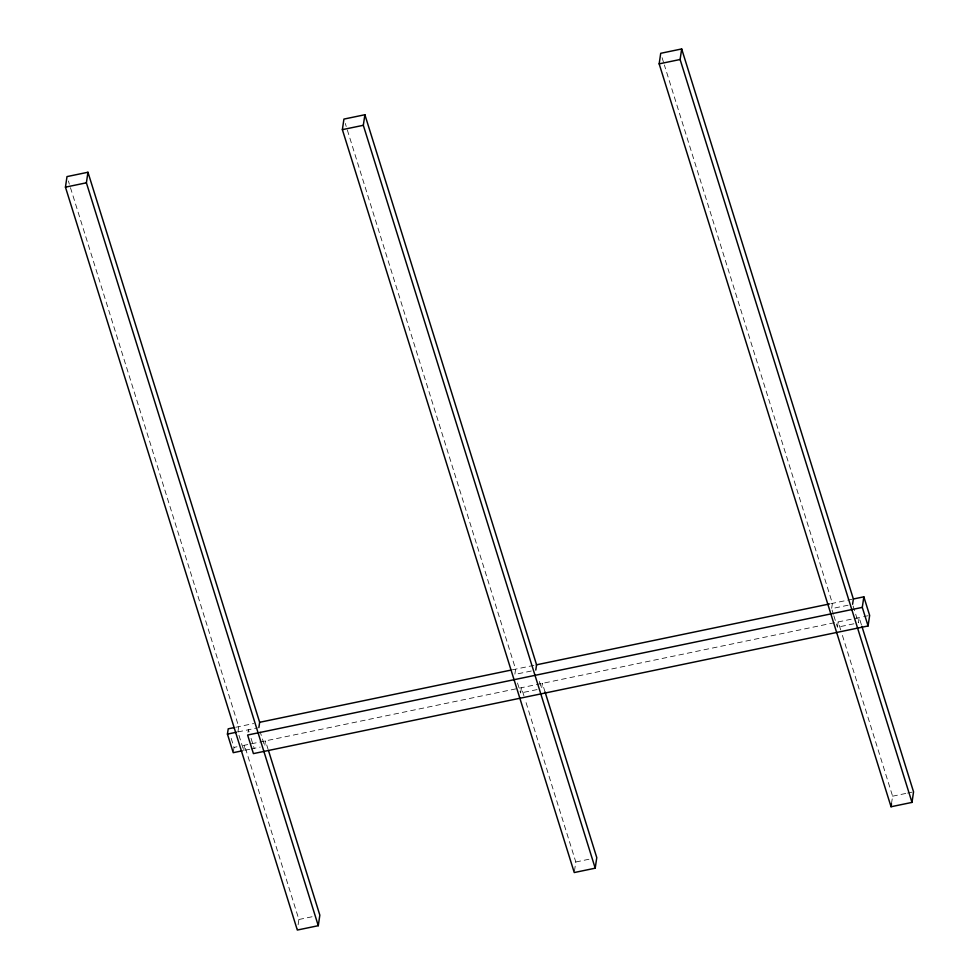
<?xml version="1.0" encoding="UTF-8"?>
<svg xmlns="http://www.w3.org/2000/svg" width="979" height="979" viewBox="0 0 979 979"><rect width="100%" height="100%" fill="white"/><g stroke="black" fill="none" stroke-linecap="round" stroke-linejoin="round"><path stroke-width="0.73" stroke-dasharray="4.89 3.67" d="M233.43 751.358L234.018 747.405L230.444 735.975M249.694 749.265L243.71 750.501L237.909 731.937L238.692 726.651L68.371 180.98M243.71 750.501L244.493 745.227L298.889 919.501L297.555 928.545M248.005 732.39L248.397 729.759L249.29 732.61M537.104 689.571L520.632 692.997L521.415 687.723L524.585 697.88M574.477 871.029L575.811 861.985L525.038 699.336M853.896 623.782L837.424 627.209L838.208 621.922L841.377 632.091M891.49 803.735L892.603 796.196L841.83 633.548M235.694 727.275L253.659 723.542M512.384 669.82L535.072 665.108M830.938 603.664L851.877 599.307M237.909 731.937L257.379 727.886M531.303 671.007L514.832 674.421L515.615 669.146L345.293 123.464M848.095 605.218L831.624 608.632L832.407 603.358L664.362 64.969M234.018 747.405L237.004 746.781M242.988 745.545L862.169 616.954M863.662 616.648L868.153 615.705M251.199 748.947L260.181 747.087M298.889 919.501L313.855 916.381M575.811 861.985L589.285 859.183M892.603 796.196L906.077 793.394M907.57 793.088L912.061 792.158M861.434 624.835L859.158 617.578L858.387 622.852L853.027 605.707M662.085 57.675L663.897 63.513M832.077 610.064L833.41 614.347M833.863 615.779L837.424 627.209M545.095 692.08L542.366 683.366L541.595 688.641L538.474 678.643M517.512 682.999L520.632 692.997M268.173 749.584L265.444 740.87L264.673 746.157L260.206 731.864M251.065 738.325L254.185 748.323"/><path stroke-width="1.47" d="M268.625 751.04L319.839 915.145L318.285 925.693L297.322 930.05L65.446 187.16L67 176.599L87.951 172.255L259.655 722.306L258.872 727.581M318.285 925.693L86.397 182.804L87.951 172.255M242.217 750.82L233.235 752.68L227.434 734.103L228.217 728.829L234.201 727.593M545.095 692.08L596.774 857.628L595.208 868.189L574.257 872.546L342.369 129.644L343.923 119.095L364.886 114.739L536.578 664.79L535.794 670.064M595.208 868.189L363.319 125.3L364.886 114.739M861.887 626.291L913.554 791.84L912 802.401L891.049 806.745L659.161 63.855L660.715 53.307L681.678 48.95L853.37 599.001L852.587 604.276M912 802.401L680.111 59.499L681.678 48.95M862.291 607.384L247.614 735.033L253.414 753.61L868.079 625.948L862.291 607.384L863.845 596.823L853.382 599.001M868.079 625.948L869.646 615.399L863.845 596.823M891.049 806.745L891.49 803.735M65.446 187.16L86.397 182.804M342.369 129.644L363.319 125.3M659.161 63.855L680.111 59.499M259.619 722.306L510.879 670.125M536.308 664.851L829.446 603.97M227.434 734.103L236.416 732.243"/></g></svg>
